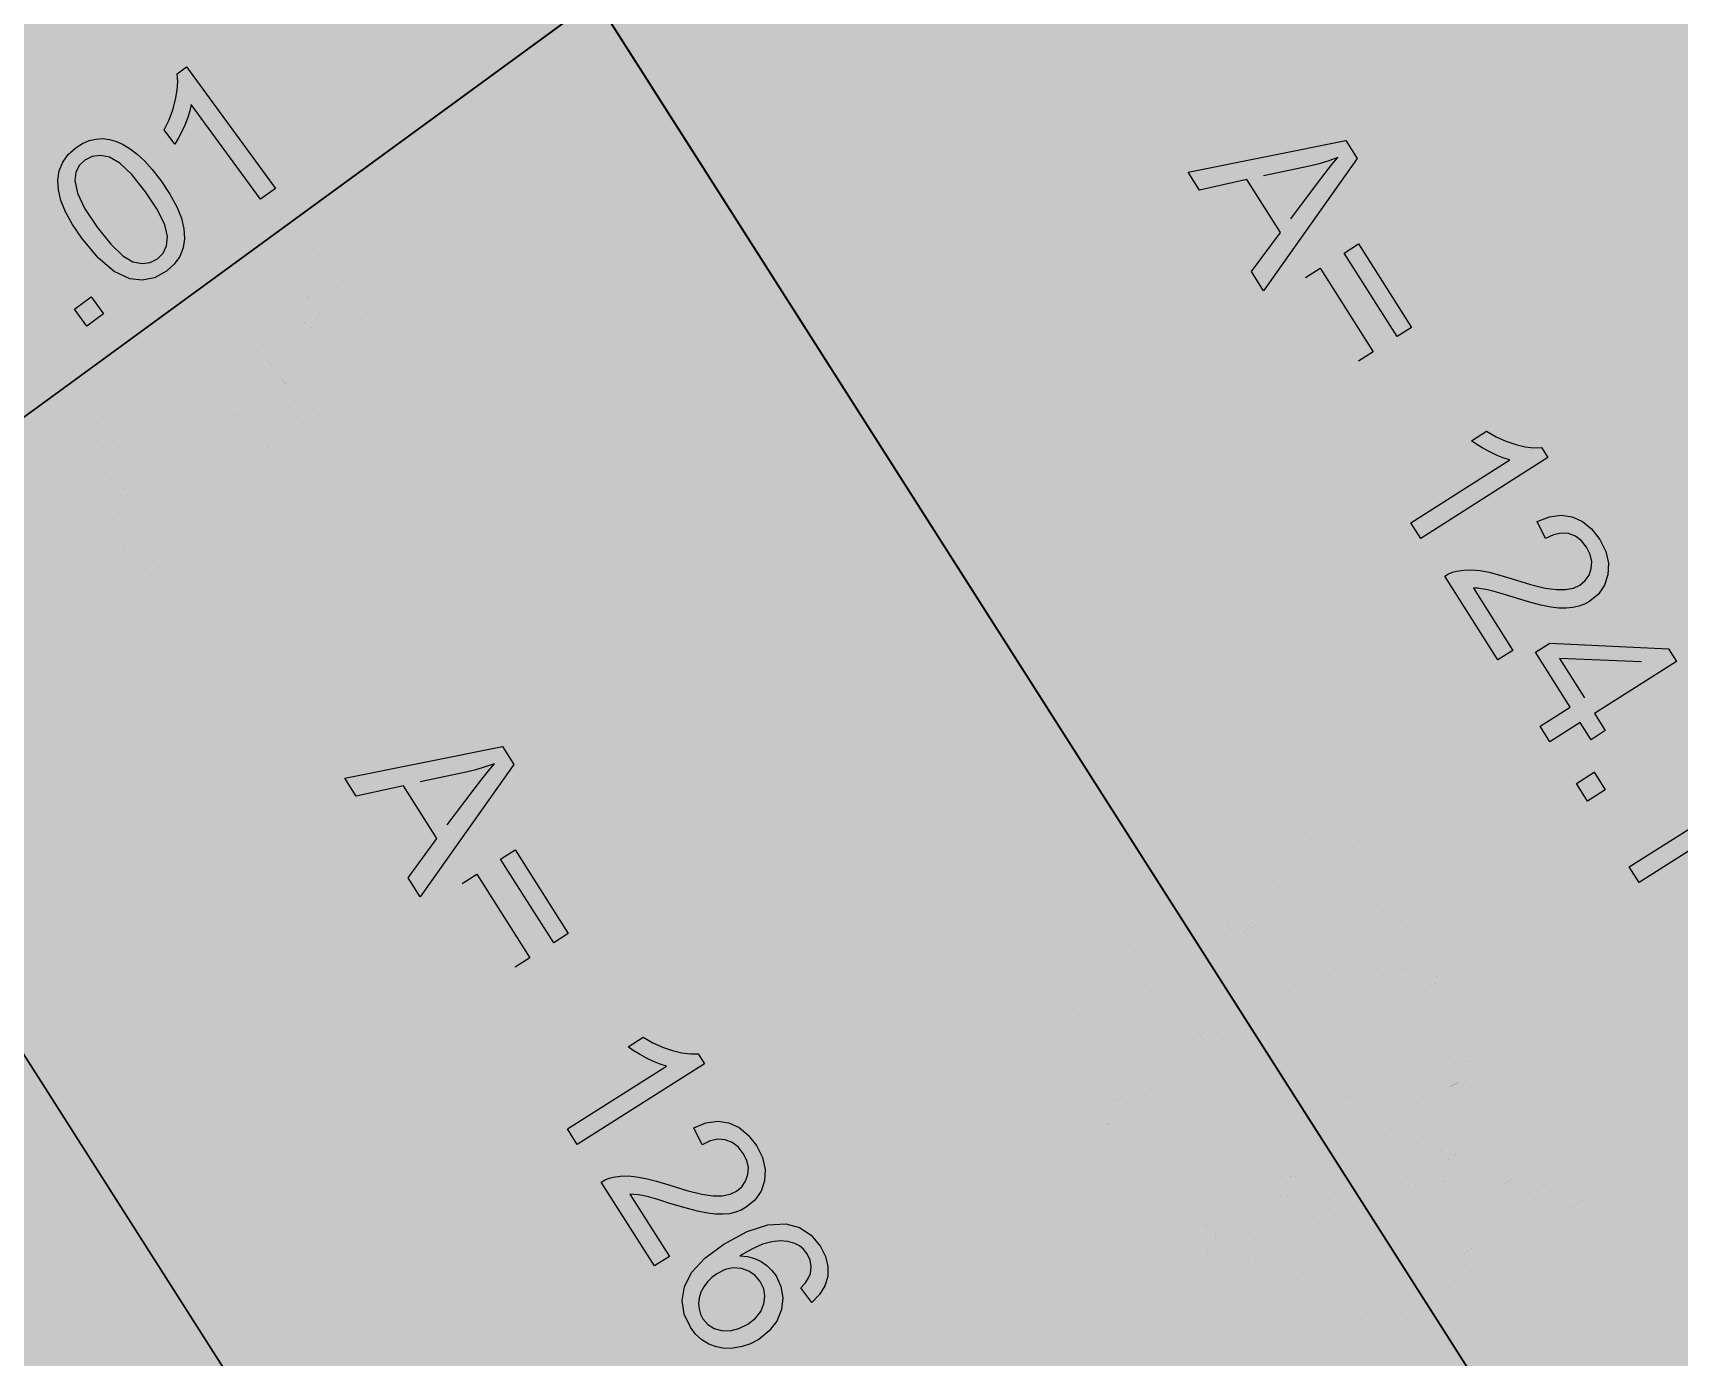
# Model space of a CAD drawing. Extents: x -5280327 to 29700, y -3925683 to 5564800.
# Drawn here: x 19693.9 to 20123.9, y 4760.2 to 5106.2 of the extents above; entities that cross this region are included whole.
import ezdxf

# ---------------------------------------------------------------- set-up
doc = ezdxf.new("R2010")
doc.units = 0
doc.linetypes.add('6', pattern=[2640.874023, 1320.437012, -1320.437012])
doc.layers.get('0').update_dxf_attribs({"linetype": 'CONTINUOUS'})
doc.layers.add('31_PREDIOS_TOTAL', color=7, linetype='CONTINUOUS')
doc.layers.add('LOTES', color=7, linetype='CONTINUOUS')

msp = doc.modelspace()

# ---------------------------------------------------------------- linework, layer by layer
at = {"color": 7, "linetype": '6', "const_width": 10343.08}
msp.add_lwpolyline([(0, 29405.62), (24528.32, 0)], dxfattribs=at)
msp.add_lwpolyline([(0, 29405.62), (24528.32, 0)], dxfattribs=at)
at = {"color": 7}
msp.add_polyline3d([(21615.4, 6411.82, 66284.73), (18066.53, 3818.29, 66284.73)], dxfattribs=at)
at = {"layer": '31_PREDIOS_TOTAL', "color": 7, "const_width": 0.00153}
for points in [[(19792.76, 5017.04), (19788.87, 5014.2), (19770.79, 5038.94), (19770.79, 5038.94), (19770.41, 5037.3), (19769.84, 5035.51), (19769.07, 5033.58), (19769.07, 5033.58), (19768.2, 5031.69), (19767.33, 5030.03), (19766.45, 5028.59), (19763.71, 5032.34), (19763.71, 5032.34), (19764.99, 5034.95), (19765.98, 5037.58), (19766.69, 5040.21), (19766.69, 5040.21), (19767.11, 5042.72), (19767.23, 5044.97), (19767.05, 5046.96), (19769.55, 5048.79), (19792.76, 5017.04)], [(19742.17, 5003.99), (19742.17, 5003.99), (19739.74, 5007.58), (19737.93, 5010.87), (19736.72, 5013.86), (19736.72, 5013.86), (19736.08, 5016.62), (19735.94, 5019.21), (19736.3, 5021.64), (19736.3, 5021.64), (19737.19, 5023.88), (19738.65, 5025.89), (19740.67, 5027.68), (19740.67, 5027.68), (19742.38, 5028.76), (19744.12, 5029.5), (19745.89, 5029.92), (19745.89, 5029.92), (19747.66, 5030.02), (19749.44, 5029.8), (19751.22, 5029.28), (19751.22, 5029.28), (19753, 5028.47), (19754.8, 5027.38), (19756.61, 5026.01), (19756.61, 5026.01), (19758.52, 5024.24), (19760.58, 5021.92), (19762.79, 5019.06), (19762.79, 5019.06), (19765.2, 5015.5), (19767.01, 5012.22), (19768.21, 5009.24), (19768.21, 5009.24), (19768.86, 5006.49), (19769.01, 5003.89), (19768.65, 5001.46), (19768.65, 5001.46), (19767.76, 4999.22), (19766.3, 4997.19), (19764.27, 4995.39), (19764.27, 4995.39), (19761.17, 4993.69), (19757.98, 4993.03), (19754.69, 4993.42), (19754.69, 4993.42), (19750.63, 4995.33), (19746.45, 4998.86), (19742.17, 5003.99)], [(19746.16, 5006.91), (19749.73, 5002.44), (19752.86, 4999.43), (19755.56, 4997.88), (19755.56, 4997.88), (19757.91, 4997.4), (19760.04, 4997.64), (19761.94, 4998.58), (19761.94, 4998.58), (19763.41, 5000.11), (19764.28, 5002.06), (19764.54, 5004.46), (19764.54, 5004.46), (19763.87, 5007.5), (19761.96, 5011.4), (19758.8, 5016.14), (19758.8, 5016.14), (19755.22, 5020.62), (19752.08, 5023.63), (19749.39, 5025.19), (19749.39, 5025.19), (19747.04, 5025.65), (19744.9, 5025.4), (19742.98, 5024.44), (19742.98, 5024.44), (19741.5, 5022.97), (19740.63, 5021.17), (19740.36, 5019.05), (19740.36, 5019.05), (19741.05, 5015.77), (19742.99, 5011.72), (19746.16, 5006.91)], [(19696.9, 4989.14), (19694.17, 4992.87), (19714.64, 5007.83), (19716.85, 5004.81), (19716.85, 5004.81), (19716.58, 5000.97), (19716.67, 4996.66), (19717.11, 4991.9), (19717.11, 4991.9), (19717.9, 4986.98), (19719.04, 4982.21), (19720.53, 4977.59), (19720.53, 4977.59), (19721.84, 4974.36), (19723.46, 4971.1), (19725.39, 4967.81), (19721.4, 4964.89), (19721.4, 4964.89), (19719.65, 4967.69), (19717.94, 4971.06), (19716.28, 4974.98), (19716.28, 4974.98), (19714.81, 4979.24), (19713.67, 4983.62), (19712.86, 4988.11), (19712.86, 4988.11), (19712.38, 4992.52), (19712.22, 4996.63), (19712.39, 5000.46), (19696.9, 4989.14)], [(19743.47, 4981.02), (19740.24, 4985.44), (19744.66, 4988.67), (19747.89, 4984.25), (19743.47, 4981.02)], [(20008.24, 4869.93), (20005.66, 4873.99), (20031.5, 4890.45), (20031.5, 4890.45), (20029.89, 4890.93), (20028.14, 4891.62), (20026.26, 4892.51), (20026.26, 4892.51), (20024.43, 4893.5), (20022.83, 4894.48), (20021.45, 4895.45), (20025.37, 4897.94), (20025.37, 4897.94), (20027.9, 4896.5), (20030.45, 4895.34), (20033.03, 4894.46), (20033.03, 4894.46), (20035.51, 4893.89), (20037.75, 4893.62), (20039.75, 4893.67), (20041.41, 4891.05), (20008.24, 4869.93)], [(20043.74, 4877.55), (20047.63, 4880.04), (20061.25, 4858.65), (20058.1, 4856.64), (20058.1, 4856.64), (20054.28, 4857.16), (20049.98, 4857.35), (20045.19, 4857.21), (20045.19, 4857.21), (20040.23, 4856.74), (20035.4, 4855.9), (20030.69, 4854.71), (20030.69, 4854.71), (20027.39, 4853.61), (20024.03, 4852.2), (20020.62, 4850.48), (20017.97, 4854.65), (20017.97, 4854.65), (20020.88, 4856.22), (20024.34, 4857.71), (20028.36, 4859.12), (20028.36, 4859.12), (20032.71, 4860.32), (20037.15, 4861.18), (20041.69, 4861.7), (20041.69, 4861.7), (20046.11, 4861.89), (20050.23, 4861.79), (20054.04, 4861.37), (20043.74, 4877.55)], [(19961.19, 4839.97), (19958.61, 4844.03), (19984.45, 4860.49), (19984.45, 4860.49), (19982.84, 4860.97), (19981.09, 4861.66), (19979.21, 4862.55), (19979.21, 4862.55), (19977.38, 4863.54), (19975.78, 4864.52), (19974.4, 4865.49), (19978.32, 4867.98), (19978.32, 4867.98), (19980.84, 4866.54), (19983.4, 4865.38), (19985.98, 4864.5), (19985.98, 4864.5), (19988.46, 4863.92), (19990.7, 4863.66), (19992.7, 4863.71), (19994.36, 4861.09), (19961.19, 4839.97)], [(19996.69, 4847.59), (20000.58, 4850.08), (20014.2, 4828.69), (20011.05, 4826.68), (20011.05, 4826.68), (20007.23, 4827.2), (20002.93, 4827.39), (19998.14, 4827.25), (19998.14, 4827.25), (19993.18, 4826.78), (19988.35, 4825.94), (19983.64, 4824.75), (19983.64, 4824.75), (19980.34, 4823.65), (19976.98, 4822.24), (19973.57, 4820.52), (19970.92, 4824.69), (19970.92, 4824.69), (19973.82, 4826.26), (19977.29, 4827.75), (19981.31, 4829.16), (19981.31, 4829.16), (19985.66, 4830.36), (19990.1, 4831.22), (19994.64, 4831.74), (19994.64, 4831.74), (19999.06, 4831.93), (20003.18, 4831.83), (20006.99, 4831.41), (19996.69, 4847.59)], [(20047.39, 4825.31), (20050.23, 4821.64), (20050.23, 4821.64), (20048.84, 4820.15), (20047.91, 4818.67), (20047.45, 4817.21), (20047.45, 4817.21), (20047.41, 4815.75), (20047.76, 4814.29), (20048.49, 4812.83), (20048.49, 4812.83), (20049.35, 4811.7), (20050.33, 4810.79), (20051.44, 4810.1), (20051.44, 4810.1), (20052.63, 4809.62), (20053.89, 4809.34), (20055.19, 4809.25), (20055.19, 4809.25), (20056.62, 4809.36), (20058.23, 4809.67), (20060.02, 4810.2), (20060.02, 4810.2), (20061.87, 4810.9), (20063.65, 4811.75), (20065.37, 4812.75), (20065.37, 4812.75), (20065.57, 4812.88), (20065.84, 4813.06), (20066.16, 4813.29), (20066.16, 4813.29), (20064.37, 4813.43), (20062.62, 4813.87), (20060.9, 4814.61), (20060.9, 4814.61), (20059.31, 4815.63), (20057.94, 4816.89), (20056.79, 4818.4), (20056.79, 4818.4), (20055.47, 4821.21), (20054.99, 4824.15), (20055.35, 4827.24), (20055.35, 4827.24), (20056.53, 4830.21), (20058.55, 4832.82), (20061.38, 4835.07), (20061.38, 4835.07), (20064.72, 4836.74), (20068.05, 4837.47), (20071.36, 4837.26), (20071.36, 4837.26), (20074.42, 4836.2), (20077.02, 4834.38), (20079.15, 4831.79), (20079.15, 4831.79), (20080.29, 4829.58), (20080.96, 4827.24), (20081.17, 4824.79), (20081.17, 4824.79), (20080.89, 4822.31), (20080.1, 4819.91), (20078.8, 4817.58), (20078.8, 4817.58), (20076.83, 4815.25), (20074.03, 4812.81), (20070.39, 4810.28), (20070.39, 4810.28), (20066.36, 4807.92), (20062.7, 4806.24), (20059.43, 4805.23), (20059.43, 4805.23), (20056.45, 4804.83), (20053.68, 4804.98), (20051.11, 4805.68), (20051.11, 4805.68), (20048.81, 4806.9), (20046.8, 4808.61), (20045.1, 4810.8), (20045.1, 4810.8), (20043.79, 4813.38), (20043.17, 4815.95), (20043.22, 4818.5), (20043.22, 4818.5), (20043.94, 4820.96), (20045.33, 4823.23), (20047.39, 4825.31)], [(20032.65, 4831.6), (20037.27, 4834.54), (20040.21, 4829.92), (20035.59, 4826.98), (20032.65, 4831.6)], [(20072.55, 4817.98), (20074.58, 4819.57), (20076.04, 4821.37), (20076.91, 4823.37), (20076.91, 4823.37), (20077.2, 4825.42), (20076.94, 4827.35), (20076.11, 4829.15), (20076.11, 4829.15), (20074.76, 4830.72), (20073.03, 4831.82), (20070.9, 4832.46), (20070.9, 4832.46), (20068.57, 4832.54), (20066.24, 4831.99), (20063.9, 4830.82), (20063.9, 4830.82), (20062.06, 4829.35), (20060.76, 4827.63), (20059.99, 4825.65), (20059.99, 4825.65), (20059.76, 4823.58), (20060.1, 4821.6), (20061.01, 4819.69), (20061.01, 4819.69), (20062.35, 4818.07), (20063.99, 4816.94), (20065.93, 4816.32), (20065.93, 4816.32), (20068.05, 4816.26), (20070.26, 4816.81), (20072.55, 4817.98)], [(20000.34, 4795.35), (20003.18, 4791.68), (20003.18, 4791.68), (20001.79, 4790.19), (20000.86, 4788.71), (20000.4, 4787.25), (20000.4, 4787.25), (20000.36, 4785.79), (20000.71, 4784.33), (20001.44, 4782.87), (20001.44, 4782.87), (20002.3, 4781.74), (20003.28, 4780.83), (20004.38, 4780.14), (20004.38, 4780.14), (20005.58, 4779.66), (20006.83, 4779.38), (20008.14, 4779.29), (20008.14, 4779.29), (20009.57, 4779.4), (20011.18, 4779.71), (20012.97, 4780.24), (20012.97, 4780.24), (20014.82, 4780.94), (20016.6, 4781.79), (20018.31, 4782.79), (20018.31, 4782.79), (20018.52, 4782.92), (20018.79, 4783.1), (20019.11, 4783.33), (20019.11, 4783.33), (20017.32, 4783.47), (20015.57, 4783.91), (20013.85, 4784.65), (20013.85, 4784.65), (20012.26, 4785.67), (20010.89, 4786.93), (20009.74, 4788.44), (20009.74, 4788.44), (20008.42, 4791.25), (20007.94, 4794.19), (20008.29, 4797.28), (20008.29, 4797.28), (20009.48, 4800.25), (20011.49, 4802.86), (20014.33, 4805.11), (20014.33, 4805.11), (20017.67, 4806.78), (20021, 4807.51), (20024.31, 4807.3), (20024.31, 4807.3), (20027.37, 4806.24), (20029.97, 4804.42), (20032.1, 4801.83), (20032.1, 4801.83), (20033.23, 4799.62), (20033.91, 4797.28), (20034.12, 4794.83), (20034.12, 4794.83), (20033.84, 4792.35), (20033.05, 4789.95), (20031.75, 4787.62), (20031.75, 4787.62), (20029.78, 4785.29), (20026.98, 4782.85), (20023.34, 4780.32), (20023.34, 4780.32), (20019.31, 4777.96), (20015.65, 4776.28), (20012.38, 4775.27), (20012.38, 4775.27), (20009.4, 4774.87), (20006.63, 4775.02), (20004.06, 4775.72), (20004.06, 4775.72), (20001.75, 4776.94), (19999.75, 4778.65), (19998.05, 4780.84), (19998.05, 4780.84), (19996.74, 4783.42), (19996.12, 4785.99), (19996.17, 4788.54), (19996.17, 4788.54), (19996.89, 4791), (19998.28, 4793.27), (20000.34, 4795.35)], [(20065.44, 4780.11), (20062.85, 4784.16), (20088.7, 4800.62), (20088.7, 4800.62), (20087.08, 4801.11), (20085.34, 4801.79), (20083.46, 4802.68), (20083.46, 4802.68), (20081.63, 4803.67), (20080.03, 4804.65), (20078.64, 4805.62), (20082.57, 4808.12), (20082.57, 4808.12), (20085.09, 4806.67), (20087.65, 4805.51), (20090.23, 4804.64), (20090.23, 4804.64), (20092.71, 4804.06), (20094.95, 4803.8), (20096.94, 4803.84), (20098.61, 4801.23), (20065.44, 4780.11)], [(19985.6, 4801.64), (19990.22, 4804.58), (19993.16, 4799.96), (19988.54, 4797.02), (19985.6, 4801.64)], [(20025.49, 4788.02), (20027.53, 4789.61), (20028.98, 4791.41), (20029.85, 4793.41), (20029.85, 4793.41), (20030.15, 4795.46), (20029.89, 4797.39), (20029.06, 4799.19), (20029.06, 4799.19), (20027.71, 4800.76), (20025.98, 4801.86), (20023.85, 4802.5), (20023.85, 4802.5), (20021.52, 4802.58), (20019.19, 4802.03), (20016.85, 4800.86), (20016.85, 4800.86), (20015.01, 4799.39), (20013.71, 4797.67), (20012.93, 4795.69), (20012.93, 4795.69), (20012.71, 4793.62), (20013.05, 4791.64), (20013.95, 4789.73), (20013.95, 4789.73), (20015.3, 4788.11), (20016.94, 4786.98), (20018.87, 4786.36), (20018.87, 4786.36), (20021, 4786.3), (20023.21, 4786.85), (20025.49, 4788.02)], [(20018.38, 4750.15), (20015.8, 4754.2), (20041.65, 4770.66), (20041.65, 4770.66), (20040.03, 4771.15), (20038.28, 4771.83), (20036.41, 4772.72), (20036.41, 4772.72), (20034.58, 4773.71), (20032.97, 4774.69), (20031.59, 4775.66), (20035.51, 4778.16), (20035.51, 4778.16), (20038.04, 4776.71), (20040.6, 4775.55), (20043.18, 4774.68), (20043.18, 4774.68), (20045.66, 4774.1), (20047.89, 4773.84), (20049.89, 4773.88), (20051.56, 4771.27), (20018.38, 4750.15)]]:
    msp.add_lwpolyline(points, dxfattribs=at)
at = {"layer": '31_PREDIOS_TOTAL', "color": 7}
for points in [[(19757.28, 5065.59, 33030.86), (19753.39, 5062.75, 33030.86), (19735.31, 5087.49, 33030.86), (19735.31, 5087.49, 33030.86), (19734.93, 5085.85, 33030.86), (19734.36, 5084.06, 33030.86), (19733.59, 5082.13, 33030.86), (19733.59, 5082.13, 33030.86), (19732.72, 5080.24, 33030.86), (19731.85, 5078.58, 33030.86), (19730.97, 5077.14, 33030.86), (19728.23, 5080.89, 33030.86), (19728.23, 5080.89, 33030.86), (19729.51, 5083.5, 33030.86), (19730.5, 5086.13, 33030.86), (19731.21, 5088.76, 33030.86), (19731.21, 5088.76, 33030.86), (19731.62, 5091.27, 33030.86), (19731.75, 5093.52, 33030.86), (19731.57, 5095.51, 33030.86), (19734.07, 5097.34, 33030.86), (19757.28, 5065.59, 33030.86)], [(19706.69, 5052.54, 33030.86), (19706.69, 5052.54, 33030.86), (19704.26, 5056.13, 33030.86), (19702.45, 5059.42, 33030.86), (19701.24, 5062.41, 33030.86), (19701.24, 5062.41, 33030.86), (19700.6, 5065.17, 33030.86), (19700.46, 5067.76, 33030.86), (19700.82, 5070.19, 33030.86), (19700.82, 5070.19, 33030.86), (19701.71, 5072.43, 33030.86), (19703.17, 5074.44, 33030.86), (19705.19, 5076.23, 33030.86), (19705.19, 5076.23, 33030.86), (19706.9, 5077.31, 33030.86), (19708.64, 5078.05, 33030.86), (19710.4, 5078.47, 33030.86), (19710.4, 5078.47, 33030.86), (19712.18, 5078.57, 33030.86), (19713.96, 5078.36, 33030.86), (19715.73, 5077.83, 33030.86), (19715.73, 5077.83, 33030.86), (19717.52, 5077.02, 33030.86), (19719.32, 5075.93, 33030.86), (19721.13, 5074.56, 33030.86), (19721.13, 5074.56, 33030.86), (19723.04, 5072.79, 33030.86), (19725.09, 5070.47, 33030.86), (19727.31, 5067.61, 33030.86), (19727.31, 5067.61, 33030.86), (19729.72, 5064.05, 33030.86), (19731.53, 5060.77, 33030.86), (19732.73, 5057.79, 33030.86), (19732.73, 5057.79, 33030.86), (19733.38, 5055.04, 33030.86), (19733.53, 5052.44, 33030.86), (19733.17, 5050.01, 33030.86), (19733.17, 5050.01, 33030.86), (19732.28, 5047.77, 33030.86), (19730.82, 5045.74, 33030.86), (19728.79, 5043.94, 33030.86), (19728.79, 5043.94, 33030.86), (19725.69, 5042.24, 33030.86), (19722.5, 5041.58, 33030.86), (19719.21, 5041.97, 33030.86), (19719.21, 5041.97, 33030.86), (19715.15, 5043.88, 33030.86), (19710.97, 5047.41, 33030.86), (19706.69, 5052.54, 33030.86)], [(19710.68, 5055.46, 33030.86), (19714.25, 5050.99, 33030.86), (19717.38, 5047.98, 33030.86), (19720.07, 5046.43, 33030.86), (19720.07, 5046.43, 33030.86), (19722.43, 5045.95, 33030.86), (19724.56, 5046.19, 33030.86), (19726.46, 5047.13, 33030.86), (19726.46, 5047.13, 33030.86), (19727.93, 5048.66, 33030.86), (19728.8, 5050.61, 33030.86), (19729.06, 5053.01, 33030.86), (19729.06, 5053.01, 33030.86), (19728.39, 5056.05, 33030.86), (19726.48, 5059.95, 33030.86), (19723.32, 5064.69, 33030.86), (19723.32, 5064.69, 33030.86), (19719.74, 5069.17, 33030.86), (19716.6, 5072.18, 33030.86), (19713.91, 5073.74, 33030.86), (19713.91, 5073.74, 33030.86), (19711.56, 5074.2, 33030.86), (19709.42, 5073.95, 33030.86), (19707.5, 5072.99, 33030.86), (19707.5, 5072.99, 33030.86), (19706.02, 5071.52, 33030.86), (19705.15, 5069.72, 33030.86), (19704.88, 5067.6, 33030.86), (19704.88, 5067.6, 33030.86), (19705.57, 5064.32, 33030.86), (19707.5, 5060.27, 33030.86), (19710.68, 5055.46, 33030.86)], [(19995.73, 5069.79, 33030.86), (20036.86, 5078.08, 33030.86), (20039.85, 5073.37, 33030.86), (20015.38, 5038.84, 33030.86), (20012.21, 5043.83, 33030.86), (20019.78, 5054.04, 33030.86), (20011, 5067.87, 33030.86), (19998.68, 5065.14, 33030.86), (19995.73, 5069.79, 33030.86)], [(20022.48, 5057.66, 33030.86), (20029.45, 5066.92, 33030.86), (20029.45, 5066.92, 33030.86), (20031.46, 5069.54, 33030.86), (20033.25, 5071.78, 33030.86), (20034.82, 5073.62, 33030.86), (20034.82, 5073.62, 33030.86), (20032.4, 5072.76, 33030.86), (20029.92, 5072.01, 33030.86), (20027.37, 5071.39, 33030.86), (20015.37, 5068.87, 33030.86)], [(20050.27, 5026.85, 33030.86), (20036.41, 5048.68, 33030.86), (20040.2, 5051.09, 33030.86), (20054.06, 5029.25, 33030.86), (20050.27, 5026.85, 33030.86)], [(20026.37, 5042.31, 33030.86), (20030.16, 5044.71, 33030.86), (20044.02, 5022.88, 33030.86), (20040.23, 5020.48, 33030.86)], [(19707.99, 5029.57, 33030.86), (19704.76, 5033.99, 33030.86), (19709.18, 5037.22, 33030.86), (19712.41, 5032.8, 33030.86), (19707.99, 5029.57, 33030.86)], [(20056.44, 4974.15, 33030.86), (20053.86, 4978.21, 33030.86), (20079.73, 4994.64, 33030.86), (20079.73, 4994.64, 33030.86), (20078.12, 4995.12, 33030.86), (20076.37, 4995.81, 33030.86), (20074.49, 4996.71, 33030.86), (20074.49, 4996.71, 33030.86), (20072.67, 4997.7, 33030.86), (20071.06, 4998.68, 33030.86), (20069.68, 4999.65, 33030.86), (20073.61, 5002.14, 33030.86), (20073.61, 5002.14, 33030.86), (20076.13, 5000.69, 33030.86), (20078.68, 4999.53, 33030.86), (20081.27, 4998.65, 33030.86), (20081.27, 4998.65, 33030.86), (20083.74, 4998.07, 33030.86), (20085.98, 4997.8, 33030.86), (20087.98, 4997.85, 33030.86), (20089.64, 4995.23, 33030.86), (20056.44, 4974.15, 33030.86)], [(20080.48, 4944.89, 33030.86), (20076.58, 4942.42, 33030.86), (20062.71, 4964.27, 33030.86), (20062.71, 4964.27, 33030.86), (20063.69, 4964.85, 33030.86), (20064.73, 4965.29, 33030.86), (20065.83, 4965.59, 33030.86), (20065.83, 4965.59, 33030.86), (20067.73, 4965.86, 33030.86), (20069.77, 4965.9, 33030.86), (20071.92, 4965.71, 33030.86), (20071.92, 4965.71, 33030.86), (20074.34, 4965.27, 33030.86), (20077.13, 4964.56, 33030.86), (20080.3, 4963.58, 33030.86), (20080.3, 4963.58, 33030.86), (20085.08, 4962.11, 33030.86), (20088.96, 4961.17, 33030.86), (20091.93, 4960.74, 33030.86), (20091.93, 4960.74, 33030.86), (20094.29, 4960.76, 33030.86), (20096.32, 4961.16, 33030.86), (20098.02, 4961.94, 33030.86), (20098.02, 4961.94, 33030.86), (20099.42, 4963.1, 33030.86), (20100.41, 4964.54, 33030.86), (20100.99, 4966.25, 33030.86), (20100.99, 4966.25, 33030.86), (20101.11, 4968.1, 33030.86), (20100.71, 4969.95, 33030.86), (20099.79, 4971.8, 33030.86), (20099.79, 4971.8, 33030.86), (20098.44, 4973.5, 33030.86), (20096.86, 4974.7, 33030.86), (20095.06, 4975.38, 33030.86), (20095.06, 4975.38, 33030.86), (20093.11, 4975.52, 33030.86), (20091.11, 4975.08, 33030.86), (20089.05, 4974.07, 33030.86), (20086.83, 4978.51, 33030.86), (20086.83, 4978.51, 33030.86), (20090.05, 4979.78, 33030.86), (20093.1, 4980.21, 33030.86), (20096, 4979.8, 33030.86), (20096, 4979.8, 33030.86), (20098.68, 4978.59, 33030.86), (20101.08, 4976.6, 33030.86), (20103.21, 4973.85, 33030.86), (20103.21, 4973.85, 33030.86), (20104.79, 4970.71, 33030.86), (20105.51, 4967.64, 33030.86), (20105.36, 4964.64, 33030.86), (20105.36, 4964.64, 33030.86), (20104.43, 4961.89, 33030.86), (20102.84, 4959.58, 33030.86), (20100.58, 4957.71, 33030.86), (20100.58, 4957.71, 33030.86), (20099.2, 4956.97, 33030.86), (20097.73, 4956.41, 33030.86), (20096.16, 4956.05, 33030.86), (20096.16, 4956.05, 33030.86), (20094.44, 4955.88, 33030.86), (20092.52, 4955.93, 33030.86), (20090.41, 4956.18, 33030.86), (20090.41, 4956.18, 33030.86), (20087.85, 4956.7, 33030.86), (20084.58, 4957.56, 33030.86), (20080.62, 4958.74, 33030.86), (20080.62, 4958.74, 33030.86), (20077.43, 4959.73, 33030.86), (20075.05, 4960.41, 33030.86), (20073.48, 4960.79, 33030.86), (20073.48, 4960.79, 33030.86), (20072.33, 4960.98, 33030.86), (20071.24, 4961.09, 33030.86), (20070.19, 4961.11, 33030.86), (20080.48, 4944.89, 33030.86)], [(20087.61, 4925.05, 33030.86), (20095.52, 4930.08, 33030.86), (20086.42, 4944.42, 33030.86), (20090.14, 4946.78, 33030.86), (20121.15, 4945.3, 33030.86), (20123.25, 4941.98, 33030.86), (20101.82, 4928.38, 33030.86), (20104.66, 4923.91, 33030.86), (20100.94, 4921.55, 33030.86), (20098.1, 4926.02, 33030.86), (20090.18, 4920.99, 33030.86), (20087.61, 4925.05, 33030.86)], [(20114.15, 4941.9, 33030.86), (20092.67, 4942.79, 33030.86), (20099.25, 4932.44, 33030.86)], [(19775.43, 4911.45, 33030.86), (19816.56, 4919.74, 33030.86), (19819.55, 4915.02, 33030.86), (19795.08, 4880.5, 33030.86), (19791.91, 4885.48, 33030.86), (19799.48, 4895.7, 33030.86), (19790.7, 4909.52, 33030.86), (19778.38, 4906.8, 33030.86), (19775.43, 4911.45, 33030.86)], [(19802.18, 4899.31, 33030.86), (19809.15, 4908.58, 33030.86), (19809.15, 4908.58, 33030.86), (19811.16, 4911.2, 33030.86), (19812.95, 4913.43, 33030.86), (19814.52, 4915.28, 33030.86), (19814.52, 4915.28, 33030.86), (19812.1, 4914.41, 33030.86), (19809.62, 4913.67, 33030.86), (19807.07, 4913.05, 33030.86), (19795.07, 4910.52, 33030.86)], [(20097.1, 4910.1, 33030.86), (20101.72, 4913.03, 33030.86), (20104.66, 4908.41, 33030.86), (20100.03, 4905.47, 33030.86), (20097.1, 4910.1, 33030.86)], [(20113.51, 4884.25, 33030.86), (20110.93, 4888.31, 33030.86), (20136.8, 4904.73, 33030.86), (20136.8, 4904.73, 33030.86), (20135.18, 4905.22, 33030.86), (20133.44, 4905.91, 33030.86), (20131.56, 4906.8, 33030.86), (20131.56, 4906.8, 33030.86), (20129.74, 4907.79, 33030.86), (20128.13, 4908.77, 33030.86), (20126.75, 4909.74, 33030.86), (20130.68, 4912.23, 33030.86), (20130.68, 4912.23, 33030.86), (20133.2, 4910.78, 33030.86), (20135.75, 4909.62, 33030.86), (20138.34, 4908.74, 33030.86), (20138.34, 4908.74, 33030.86), (20140.81, 4908.16, 33030.86), (20143.05, 4907.89, 33030.86), (20145.05, 4907.94, 33030.86), (20146.71, 4905.32, 33030.86), (20113.51, 4884.25, 33030.86)], [(19829.97, 4868.5, 33030.86), (19816.11, 4890.34, 33030.86), (19819.9, 4892.74, 33030.86), (19833.76, 4870.91, 33030.86), (19829.97, 4868.5, 33030.86)], [(19806.07, 4883.97, 33030.86), (19809.86, 4886.37, 33030.86), (19823.72, 4864.54, 33030.86), (19819.93, 4862.13, 33030.86)], [(19836.14, 4815.81, 33030.86), (19833.56, 4819.87, 33030.86), (19859.43, 4836.29, 33030.86), (19859.43, 4836.29, 33030.86), (19857.82, 4836.78, 33030.86), (19856.07, 4837.47, 33030.86), (19854.2, 4838.36, 33030.86), (19854.2, 4838.36, 33030.86), (19852.37, 4839.35, 33030.86), (19850.76, 4840.33, 33030.86), (19849.38, 4841.31, 33030.86), (19853.31, 4843.8, 33030.86), (19853.31, 4843.8, 33030.86), (19855.83, 4842.35, 33030.86), (19858.39, 4841.18, 33030.86), (19860.97, 4840.3, 33030.86), (19860.97, 4840.3, 33030.86), (19863.45, 4839.72, 33030.86), (19865.68, 4839.46, 33030.86), (19867.68, 4839.5, 33030.86), (19869.34, 4836.89, 33030.86), (19836.14, 4815.81, 33030.86)], [(19860.19, 4786.55, 33030.86), (19856.28, 4784.07, 33030.86), (19842.41, 4805.93, 33030.86), (19842.41, 4805.93, 33030.86), (19843.4, 4806.51, 33030.86), (19844.44, 4806.95, 33030.86), (19845.53, 4807.25, 33030.86), (19845.53, 4807.25, 33030.86), (19847.44, 4807.52, 33030.86), (19849.47, 4807.56, 33030.86), (19851.63, 4807.37, 33030.86), (19851.63, 4807.37, 33030.86), (19854.04, 4806.92, 33030.86), (19856.83, 4806.21, 33030.86), (19860, 4805.23, 33030.86), (19860, 4805.23, 33030.86), (19864.78, 4803.77, 33030.86), (19868.66, 4802.82, 33030.86), (19871.63, 4802.39, 33030.86), (19871.63, 4802.39, 33030.86), (19873.99, 4802.41, 33030.86), (19876.02, 4802.81, 33030.86), (19877.72, 4803.6, 33030.86), (19877.72, 4803.6, 33030.86), (19879.12, 4804.76, 33030.86), (19880.11, 4806.19, 33030.86), (19880.69, 4807.91, 33030.86), (19880.69, 4807.91, 33030.86), (19880.81, 4809.76, 33030.86), (19880.41, 4811.61, 33030.86), (19879.5, 4813.46, 33030.86), (19879.5, 4813.46, 33030.86), (19878.14, 4815.16, 33030.86), (19876.56, 4816.35, 33030.86), (19874.76, 4817.03, 33030.86), (19874.76, 4817.03, 33030.86), (19872.81, 4817.17, 33030.86), (19870.81, 4816.74, 33030.86), (19868.76, 4815.72, 33030.86), (19866.54, 4820.17, 33030.86), (19866.54, 4820.17, 33030.86), (19869.75, 4821.44, 33030.86), (19872.8, 4821.87, 33030.86), (19875.7, 4821.46, 33030.86), (19875.7, 4821.46, 33030.86), (19878.38, 4820.25, 33030.86), (19880.78, 4818.26, 33030.86), (19882.91, 4815.5, 33030.86), (19882.91, 4815.5, 33030.86), (19884.49, 4812.36, 33030.86), (19885.21, 4809.29, 33030.86), (19885.06, 4806.29, 33030.86), (19885.06, 4806.29, 33030.86), (19884.14, 4803.55, 33030.86), (19882.54, 4801.24, 33030.86), (19880.28, 4799.37, 33030.86), (19880.28, 4799.37, 33030.86), (19878.9, 4798.62, 33030.86), (19877.43, 4798.07, 33030.86), (19875.86, 4797.7, 33030.86), (19875.86, 4797.7, 33030.86), (19874.14, 4797.54, 33030.86), (19872.22, 4797.58, 33030.86), (19870.11, 4797.84, 33030.86), (19870.11, 4797.84, 33030.86), (19867.55, 4798.36, 33030.86), (19864.29, 4799.21, 33030.86), (19860.32, 4800.4, 33030.86), (19860.32, 4800.4, 33030.86), (19857.13, 4801.39, 33030.86), (19854.75, 4802.07, 33030.86), (19853.18, 4802.45, 33030.86), (19853.18, 4802.45, 33030.86), (19852.04, 4802.64, 33030.86), (19850.94, 4802.74, 33030.86), (19849.89, 4802.77, 33030.86), (19860.19, 4786.55, 33030.86)], [(19897.39, 4774.5, 33030.86), (19894.51, 4778.34, 33030.86), (19894.51, 4778.34, 33030.86), (19895.7, 4779.67, 33030.86), (19896.53, 4780.92, 33030.86), (19897.01, 4782.08, 33030.86), (19897.01, 4782.08, 33030.86), (19897.22, 4783.87, 33030.86), (19896.94, 4785.6, 33030.86), (19896.17, 4787.24, 33030.86), (19896.17, 4787.24, 33030.86), (19895.26, 4788.41, 33030.86), (19894.18, 4789.31, 33030.86), (19892.92, 4789.96, 33030.86), (19892.92, 4789.96, 33030.86), (19891.1, 4790.47, 33030.86), (19889.1, 4790.61, 33030.86), (19886.92, 4790.39, 33030.86), (19886.92, 4790.39, 33030.86), (19884.49, 4789.71, 33030.86), (19881.7, 4788.48, 33030.86), (19878.55, 4786.69, 33030.86), (19878.55, 4786.69, 33030.86), (19880.57, 4786.5, 33030.86), (19882.44, 4786.01, 33030.86), (19884.14, 4785.21, 33030.86), (19884.14, 4785.21, 33030.86), (19885.65, 4784.15, 33030.86), (19886.95, 4782.9, 33030.86), (19888.04, 4781.45, 33030.86), (19888.04, 4781.45, 33030.86), (19889.34, 4778.67, 33030.86), (19889.81, 4775.73, 33030.86), (19889.44, 4772.64, 33030.86), (19889.44, 4772.64, 33030.86), (19888.26, 4769.67, 33030.86), (19886.29, 4767.08, 33030.86), (19883.53, 4764.88, 33030.86), (19883.53, 4764.88, 33030.86), (19881.41, 4763.75, 33030.86), (19879.19, 4762.97, 33030.86), (19876.89, 4762.55, 33030.86), (19876.89, 4762.55, 33030.86), (19874.61, 4762.52, 33030.86), (19872.46, 4762.88, 33030.86), (19870.46, 4763.64, 33030.86), (19870.46, 4763.64, 33030.86), (19868.63, 4764.77, 33030.86), (19867.03, 4766.25, 33030.86), (19865.66, 4768.06, 33030.86), (19865.66, 4768.06, 33030.86), (19864.06, 4771.5, 33030.86), (19863.55, 4775.05, 33030.86), (19864.13, 4778.71, 33030.86), (19864.13, 4778.71, 33030.86), (19866.03, 4782.41, 33030.86), (19869.46, 4786.08, 33030.86), (19874.41, 4789.72, 33030.86), (19874.41, 4789.72, 33030.86), (19880.46, 4793.02, 33030.86), (19885.86, 4794.79, 33030.86), (19890.59, 4795.03, 33030.86), (19890.59, 4795.03, 33030.86), (19894.16, 4794.07, 33030.86), (19897.18, 4792.1, 33030.86), (19899.67, 4789.11, 33030.86), (19899.67, 4789.11, 33030.86), (19900.97, 4786.51, 33030.86), (19901.6, 4783.92, 33030.86), (19901.54, 4781.33, 33030.86), (19901.54, 4781.33, 33030.86), (19900.81, 4778.85, 33030.86), (19899.42, 4776.57, 33030.86), (19897.39, 4774.5, 33030.86)], [(19872.61, 4782.03, 33030.86), (19871.29, 4781.06, 33030.86), (19870.14, 4779.91, 33030.86), (19869.16, 4778.59, 33030.86), (19869.16, 4778.59, 33030.86), (19868.41, 4777.17, 33030.86), (19867.96, 4775.73, 33030.86), (19867.82, 4774.25, 33030.86), (19867.82, 4774.25, 33030.86), (19867.95, 4772.81, 33030.86), (19868.33, 4771.48, 33030.86), (19868.95, 4770.25, 33030.86), (19868.95, 4770.25, 33030.86), (19870.22, 4768.76, 33030.86), (19871.85, 4767.73, 33030.86), (19873.83, 4767.15, 33030.86), (19873.83, 4767.15, 33030.86), (19876.03, 4767.1, 33030.86), (19878.3, 4767.68, 33030.86), (19880.65, 4768.88, 33030.86), (19880.65, 4768.88, 33030.86), (19882.64, 4770.43, 33030.86), (19884.05, 4772.18, 33030.86), (19884.89, 4774.13, 33030.86), (19884.89, 4774.13, 33030.86), (19885.14, 4776.15, 33030.86), (19884.83, 4778.1, 33030.86), (19883.94, 4779.99, 33030.86), (19883.94, 4779.99, 33030.86), (19882.62, 4781.59, 33030.86), (19880.97, 4782.73, 33030.86), (19879, 4783.4, 33030.86), (19879, 4783.4, 33030.86), (19876.88, 4783.55, 33030.86), (19874.74, 4783.09, 33030.86), (19872.61, 4782.03, 33030.86)]]:
    msp.add_polyline3d(points, dxfattribs=at)
at = {"layer": 'LOTES', "color": 7}
for points in [[(20062.77, 5277.15), (19840.96, 5115.05), (20217.63, 4523.51), (20432.39, 4696.67), (20062.77, 5277.15)], [(19840.96, 5115.05), (19619.16, 4952.96), (20002.87, 4350.36), (20217.63, 4523.51), (19840.96, 5115.05)], [(19619.16, 4952.96), (19397.35, 4790.86), (19788.1, 4177.21), (20002.87, 4350.36), (19619.16, 4952.96)]]:
    msp.add_lwpolyline(points, dxfattribs=at)
for points in [[(19402.91, 5802.99, 33030.86), (19181.96, 5639.55, 33030.86), (19619.16, 4952.96, 33030.86), (19840.96, 5115.05, 33030.86), (19402.91, 5802.99, 33030.86)], [(19402.91, 5802.99, 66061.73), (20217.63, 4523.51, 66061.73)], [(19181.96, 5639.55, 66061.73), (20002.87, 4350.36, 66061.73)], [(20002.87, 4350.36, 33030.86), (19619.16, 4952.96, 33030.86), (19397.35, 4790.86, 33030.86), (19788.1, 4177.21, 33030.86)]]:
    msp.add_polyline3d(points, dxfattribs=at)

doc.saveas('drawing.dxf')
